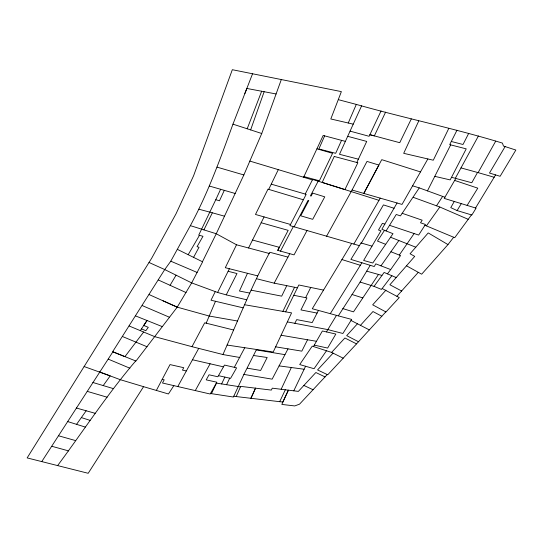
<?xml version="1.0" encoding="UTF-8"?>
<svg xmlns="http://www.w3.org/2000/svg" width="543" height="543" viewBox="0 0 543 543"><rect width="100%" height="100%" fill="white"/><g stroke="black" fill="none" stroke-linecap="round" stroke-linejoin="round"><path stroke-width="0.81" d="M281.322 79.549L261.74 133.51L243.855 174.955L216.25 233.741L202.444 261.746M353.235 124.157L330.809 118.971L341.371 91.618L232.329 69.708L193.6 175.742L176.068 213.711L151.735 258.115L27.15 457.912L88.197 473.292L143.576 386.677L168.439 393.98L173.875 385.605M177.31 249.332L202.634 261.835L191.665 282.896L177.228 307.155L135.967 361.047L112.652 351.715L164.739 269.559L170.78 261.19L190.362 225.644C207.901 193.335 220.363 158.61 232.954 124.164L250.642 129.899L264.142 91.713M247.194 128.786L261.651 91.244M244.859 93.545L246.841 88.455L276.088 93.966M232.954 124.164L252.549 73.767M206.184 323.173L215.496 301.284M348.233 123.03L356.31 104.412C404.806 118.164 454.24 128.365 502.451 143.108L503.449 146.04L515.85 150.051L500.123 176.292L489.474 173.034L505.112 146.583M222.942 354.531C238.126 320.255 251.911 285.279 269.803 252.271L287.946 257.104L289.772 253.69M233.829 396.193L236.198 396.56L240.658 386.365L271.371 390.098L272.267 388.17L298.372 391.394L315.856 372.518L325.04 376.917L327.232 374.555M256.52 349.488L243.882 374.412L233.415 397.028L210.48 393.505M361.611 105.824L345.382 141.37L324.646 135.859L318.87 148.972L335.676 153.309L341.554 140.352M247.479 273.299L239.443 291.034L249.732 293.084M345.382 141.37L339.484 154.293L358.38 159.174L366.722 141.424L347.69 136.313M235.16 193.478L224.3 190.349L219.487 200.788L215.775 199.722L198.738 235.112L202.973 236.3L197.068 246.678L199.003 247.289L193.579 257.341M215.775 199.722L220.607 189.283L224.3 190.349M303.612 177.249L323.187 135.438L324.646 135.859M418.755 120.953L403.693 153.316L433.294 160.219L448.756 128.467M356.826 162.486L358.38 159.174M381.043 110.969L369.131 136.3L350.059 131.128M281.152 389.27L291.34 367.523L304.134 369.247L305.573 366.26M211.458 393.661L216.447 383.127L240.44 386.867M385.584 112.143L374.337 135.906L369.885 134.691L399.743 142.694L411.309 118.937M279.686 401.677L285.313 389.779M221.605 383.949L224.877 377.093M293.783 390.824L304.134 369.247M268.717 189.371L278.301 169.64M226.567 384.736L229.723 378.186M297.394 287.851L286.765 285.659L281.695 296.152L251.11 290.166M282.889 311.37L294.557 287.267M269.192 253.459L236.517 244.784L225.297 267.699L257.667 275.871M285.645 311.845L298.806 284.98L323.506 290.098M149.013 262.479L164.739 269.559L191.665 282.896L217.607 292.467L229.39 268.731M190.362 225.644L203.924 229.886L212.361 212.802L224.551 216.209M234.325 367.333L244.778 347.717M215.137 291.869L211.003 300.218L243.216 307.867M248.551 247.975L264.074 216.915M293.756 295.277L305.634 297.673L310.732 287.451M287.349 321.897L294.842 323.309L296.688 319.623L312.218 322.569L318.442 310.42M307.548 339.762L301.82 351.151L275.654 346.828M217.607 292.467L226.248 294.863L236.992 273.543L228.135 271.29M456.975 130.232L449.713 144.635L466.22 148.857L450.188 179.909L434.787 176.353M427.443 190.919L450.67 144.879M271.296 184.158L305.22 194.068L312.632 179.441L378.98 200.34L380.181 198.127M468.724 133.327L463.016 144.486L451.301 141.485M359.371 245.66L289.921 225.596L306.177 194.36L305.22 194.068M306.992 230.585L294.055 254.871L277.751 250.377L288.177 230.347L261.163 222.739M277.751 250.377L279.346 247.323L252.509 240.033M280.5 251.137L293.322 226.594M352.054 190.023L366.987 161.42L378.871 165.052L363.817 193.417L352.054 190.023L326.587 236.225M287.987 348.871L272.152 379.15L243.882 374.412M156.357 390.431L170.007 364.591L183.758 367.699L182.448 370.109L186.256 370.93M294.13 226.825L308.085 200.326L308.777 200.537L300.727 215.802L312.7 219.331L324.762 196.837L312.693 193.111L311.119 196.091L310.426 195.88L318.205 181.118M256.377 278.688L274.188 283.161L287.946 257.104M129.125 325.97L154.87 336.714L191.998 346.685L204.697 322.807L233.599 330.001M177.812 386.514L198.718 348.389M455.305 178.314L478.431 135.954M454.274 201.473L450.771 207.623L457.104 210.569L471.853 215.014L476.082 208.145L444.228 198.399L455.801 178.443M195.337 390.505L210.114 363.783M384.831 224.137L382.374 223.356L378.498 230.008L381.003 230.755L363.634 260.45L372.797 263.016L392.996 233.694L381.865 229.261L397.055 202.987M495.732 141.105L478.118 172.62L460.987 167.902M427.85 158.95L402.03 204.419L363.817 193.417L381.743 159.656L420.492 171.914M353.839 244.065L378.98 200.34M313.46 346.522L322.386 330.986L335.839 334.054L327.639 348.063L314.261 345.131M326.431 331.909L336.47 315.368L351.674 319.42L342.904 333.477L327.768 329.587M188.19 254.687L199.457 235.323M170.074 285.306L176.068 275.172M338.309 315.863L360.118 282.061L370.224 265.317M495.583 174.9L475.539 207.983M351.674 243.447L312.279 308.736L336.47 315.368M457.104 210.569L461.299 203.625M394.123 208.268L383.419 204.901L361.414 243.074L361.041 242.965L350.9 259.411L374.236 266.538L375.797 263.85L390.688 269.572L400.551 255.556L390.926 251.755M386.073 230.938L396.261 214.471L400.449 215.904L419.271 187.885L444.914 197.231M467.123 205.403L477.779 188.163L454.708 180.439M330.3 313.657L361.903 262.771M41.777 461.55L112.89 351.816L124.931 356.636L143.644 332.024M436.531 205.811L442.552 196.525M384.505 230.313L377.473 241.072L385.659 244.336M140.311 330.633L147.017 320.513L143.746 325.447L148.287 327.348L145.829 330.707L141.472 328.882M57.639 465.561C83.588 430.647 107.385 394.055 135.702 360.946M378.491 274.446L353.5 311.872L342.769 308.58M399.288 255.067L414.133 233.551M326.648 350.52L314.058 368.717L299.709 364.557L312.232 346.149L331.597 352.414L343.203 358.183M380.976 265.839L398.861 240.522M76.556 424.341L86.174 410.779M424.938 225.27L426.404 225.881L439.823 207.012L468.209 219.318M103.218 385.584L110.181 375.892L84.117 366.545M360.118 282.061L374.046 286.371L384.118 272.45L396.207 277.548M471.46 214.892L454.722 237.691L426.404 225.881M387.451 273.855L390.688 269.572M391.87 275.722L381.478 289.412L374.046 286.371M406.483 265.798L421.667 274.201L447.975 244.581L453.676 237.257M396.913 296.274L418.273 272.328M385.924 290.172L372.674 304.827L385.978 311.981L399.261 297.578L382.17 288.503M357.443 323.777L346.692 335.649L358.502 341.757L385.815 311.892M351.029 320.465L360.443 325.325L372.953 311.539L381.817 316.257M331.597 352.414L344.893 337.984L356.527 343.875M333.056 353.126L317.567 369.932L327.728 374.792L358.502 341.757M325.04 376.917L299.532 404.162L294.734 405.933L281.837 404.426L288.394 390.159L282.781 402.044L236.198 396.56M279.088 365.887L291.34 367.523M253.615 355.509L267.176 357.504L260.64 370.455L247.35 368.181M227.069 345.036L273.217 352.02L291.577 312.877L244.581 304.732M256.323 349.916L284.96 354.654M281.091 335.235L316.467 341.289M239.938 357.511L223.309 354.62L191.998 346.685M237.508 321.015L209.225 316.04L177.228 307.155L149.081 294.571M294.842 323.309L327.918 329.621M317.078 313.073L300.944 309.931L306.938 297.937L305.634 297.673M274.188 283.161L286.765 285.659M162.194 379.374L164.196 379.808L162.493 383.019L210.189 394.021L216.861 382.211L206.211 379.862L209.028 374.799L217.865 376.774L224.469 365.059L236.599 367.855L230.571 378.369L218.49 375.668M192.324 359.724L223.458 366.844M226.248 294.863L246.753 299.817M338.533 99.715L356.31 104.412M198.799 209.191L212.361 212.802M451.538 177.296L471.786 182.747L477.528 172.457L494.184 177.256M303.944 176.59L319.372 180.778L332.574 153.316L316.976 148.836M51.924 446.312L68.642 450.914M366.613 271.14L381.967 275.423M76.319 408.003L95.154 413.304M58.705 435.825L75.62 440.597M290.519 224.469L255.481 214.458L267.984 189.154L303.354 199.79M209.313 186.025L220.607 189.283M361.041 242.965L371.996 246.128M217.01 167.129L243.855 174.955M87.213 391.36L107.134 397.204M249.841 161.081L312.408 179.896M143.576 386.677L120.193 379.659L99.498 371.88M92.819 382.469L113.494 388.659M412.592 185.821L419.271 187.885M341.9 259.554L360.342 265.296M203.924 229.886L216.25 233.741L236.517 244.784M67.726 421.578L85.299 427.076M351.993 294.482L362.758 297.897M81.341 417.587L90.097 420.37M250.642 129.899L261.74 133.51M389.548 225.318L418.66 235.065L425.454 224.469L420.513 222.779L422.162 220.186L402.091 213.263M413.304 197.347L439.823 207.012M390.553 237.237L415.789 247.208M135.546 315.911L162.337 326.648M122.63 336.579L147.065 346.767M108.315 359.161L129.879 368.208M170.78 261.19L197.109 272.437M142.252 305.594L169.301 317.187M163.036 300.815L177.228 307.155M158.278 279.957L186.073 292.568M303.876 385.449L313.046 389.725M360.443 325.325L369.335 329.906M401.698 291.041L389.888 284.77L414.716 256.391L410.067 253.771L428.223 232.927L447.975 244.581M255.543 388.136L250.934 398.29L255.522 388.191M334.25 156.452L322.196 182.407L344.934 189.575L357.844 162.757L334.25 156.452"/></g></svg>
